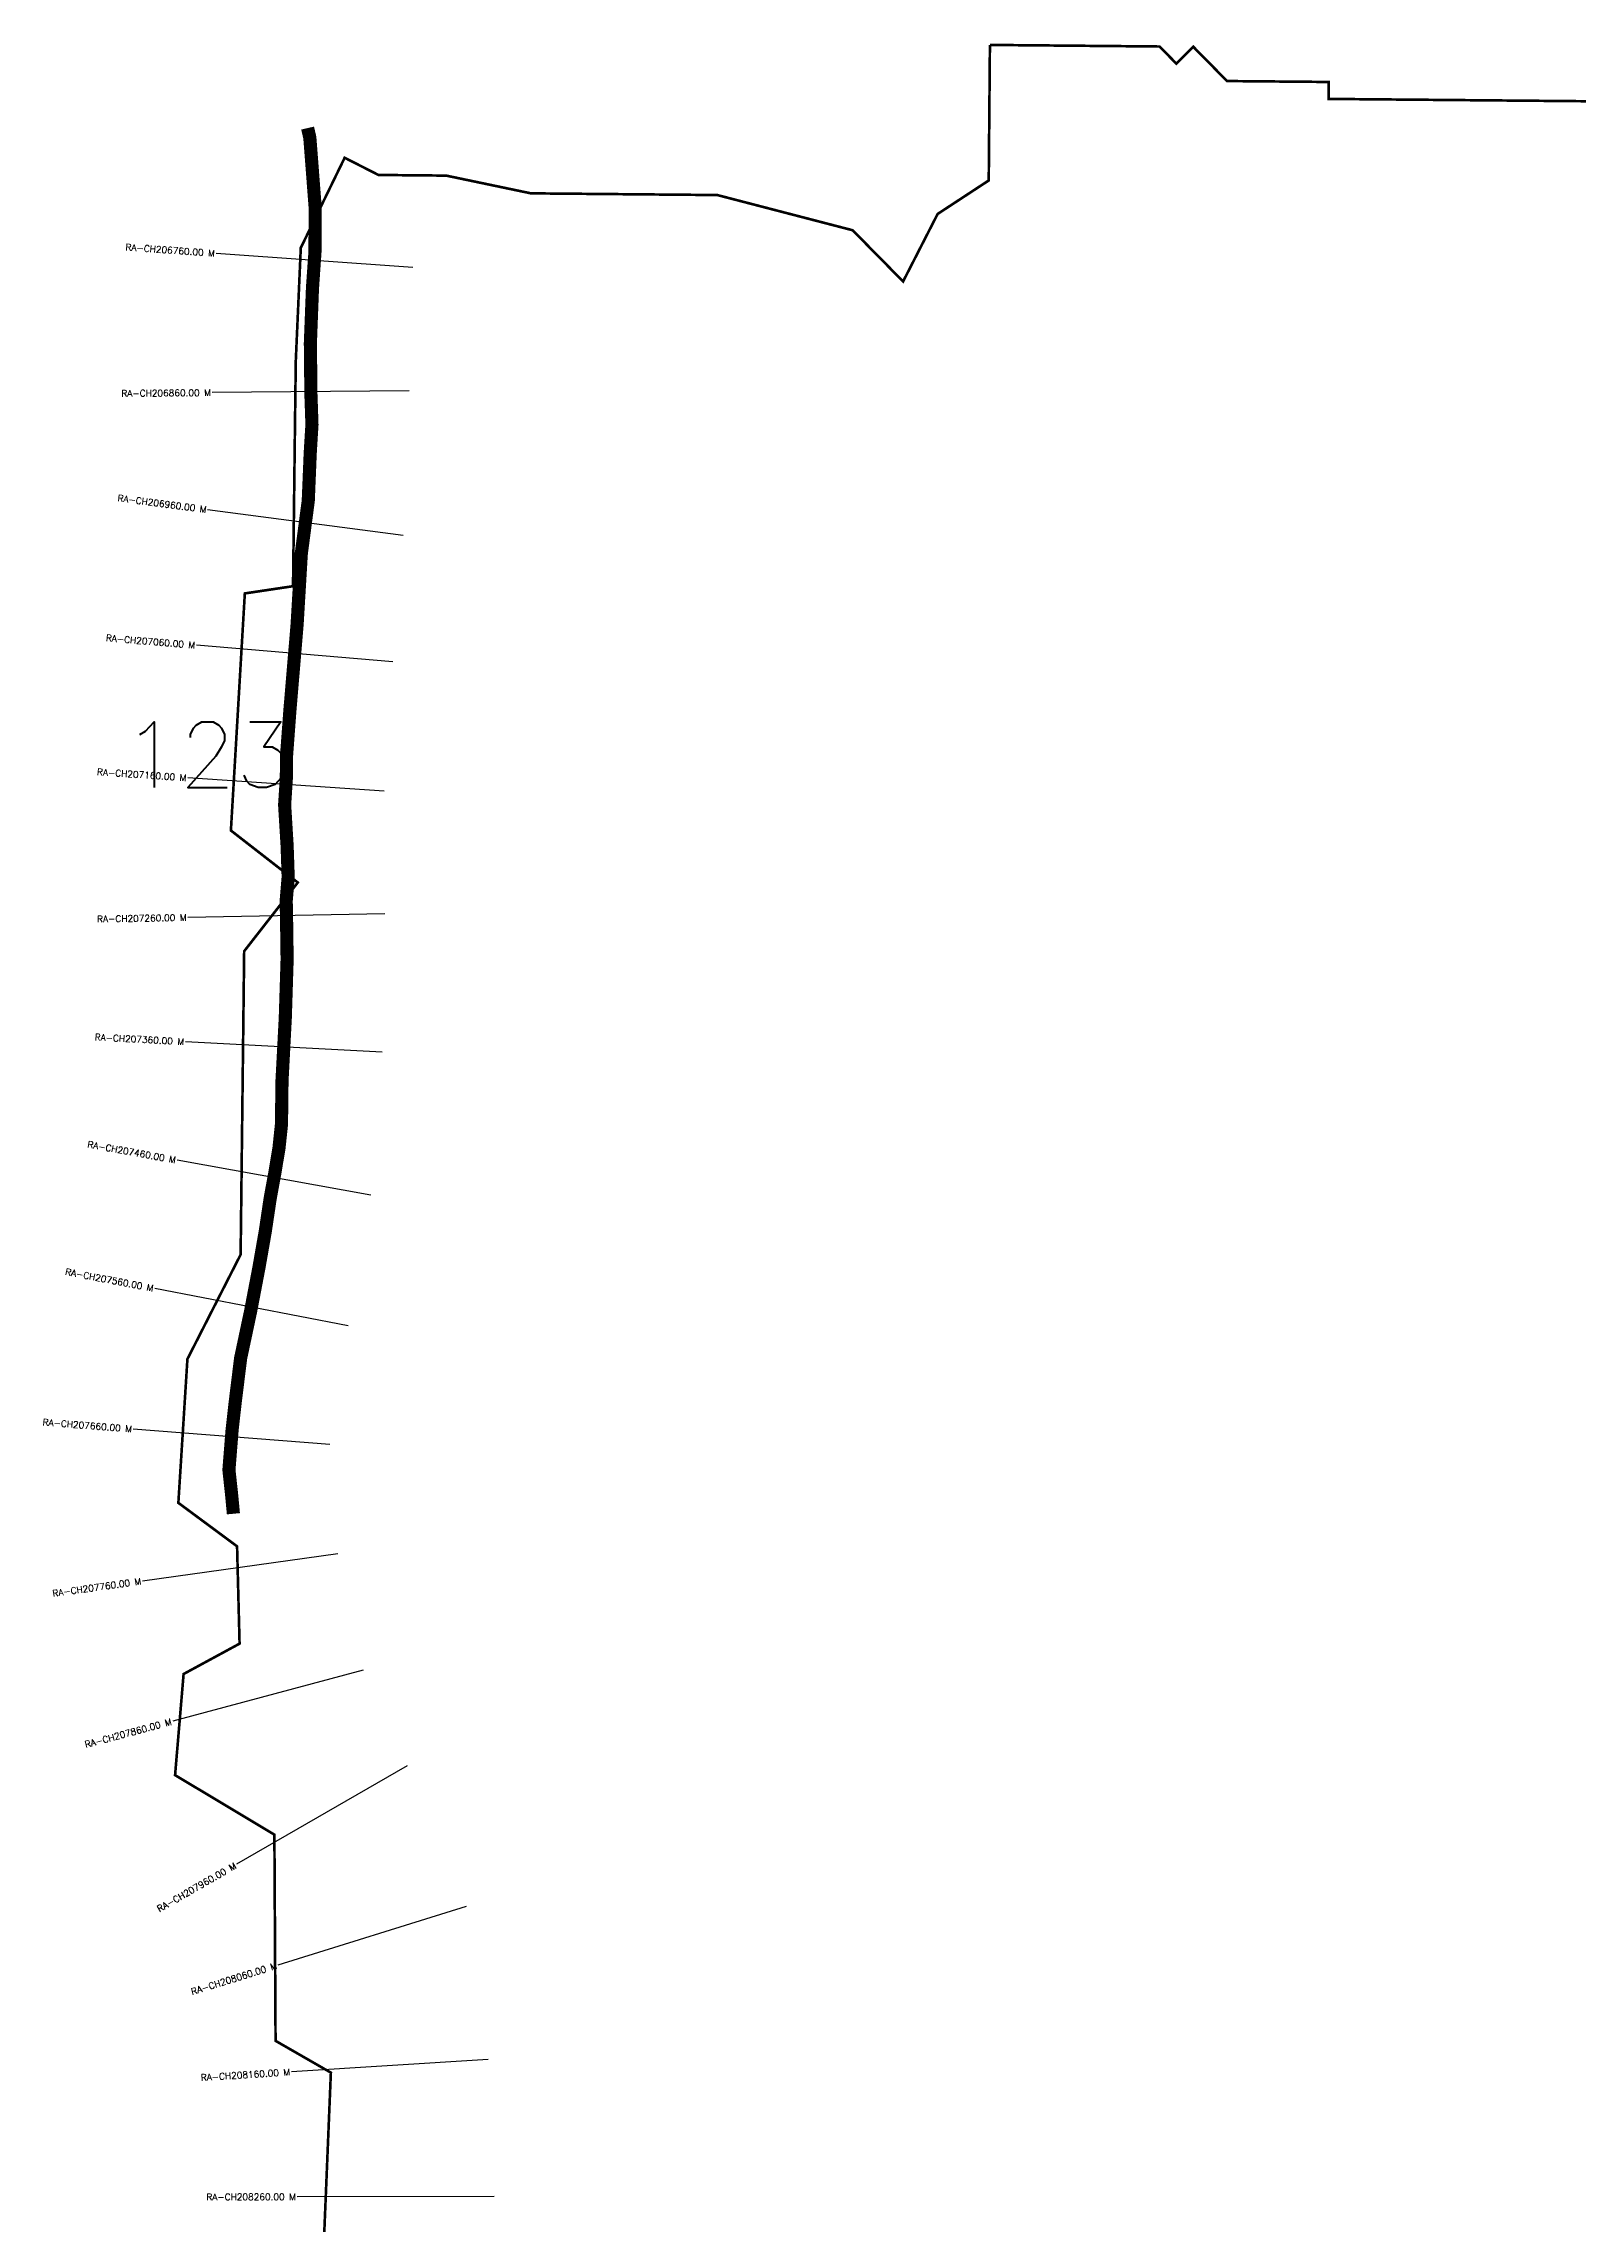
# Model space of a CAD drawing. Header units: metres. Extents: x 274630 to 279304, y 2074789 to 2078066.
# Drawn here: x 274630 to 275799, y 2076406 to 2078066 of the extents above; entities that cross this region are included whole.
import ezdxf
from ezdxf.enums import TextEntityAlignment as Align

# ---------------------------------------------------------------- set-up
doc = ezdxf.new("R2010")
doc.units = ezdxf.units.M
doc.header["$MEASUREMENT"] = 0
for name, color, linetype in [('ARTIFICIALLY PROTECTED', 4, 'Continuous'), ('CS', 134, 'Continuous'), ('CSMark', 6, 'Continuous')]:
    doc.layers.add(name, color=color, linetype=linetype)
doc.styles.get("Standard").update_dxf_attribs({"font": 'simplex.shx'})

msp = doc.modelspace()

# ---------------------------------------------------------------- linework, layer by layer
at = {"color": 6, "const_width": 2, "flags": 128}
for points in [[(274837, 2076231.6), (274845.1, 2076427.1), (274849, 2076521.7), (274806.9, 2076545.9), (274806, 2076702.9), (274730.4, 2076748.2), (274736.9, 2076825.2), (274779.5, 2076848.3), (274777.6, 2076922.4), (274732.9, 2076955.5), (274739.8, 2077065), (274780.3, 2077144.5), (274783, 2077375.5), (274823.8, 2077427.8), (274772.9, 2077467.4), (274783.5, 2077647.9), (274820.2, 2077653.4), (274821.9, 2077794.4), (274822.3, 2077825.2), (274824.7, 2077879.3), (274826.1, 2077911), (274859.5, 2077979.6), (274885.2, 2077966.5), (274936.8, 2077966), (275001.3, 2077952.5), (275143.2, 2077951.2), (275246.2, 2077924.4), (275284.6, 2077885.4), (275310.9, 2077936.8), (275349.8, 2077962.3), (275350.7, 2078065.5)], [(275350.7, 2078065.5), (275479.8, 2078064.3), (275492.6, 2078051.3), (275505.5, 2078064.1), (275531.2, 2078038), (275608.6, 2078037.3), (275608.5, 2078024.4), (275918.2, 2078021.6)]]:
    msp.add_lwpolyline(points, dxfattribs=at)
at = {"layer": 'ARTIFICIALLY PROTECTED', "const_width": 10, "flags": 128}
msp.add_lwpolyline([(274831.3, 2078002.2), (274833, 2077994.8), (274837.1, 2077941.1), (274836.9, 2077907.9), (274835, 2077880.4), (274833.4, 2077838.4), (274833.8, 2077800.1), (274834.6, 2077776.4), (274833.3, 2077755.1), (274831.8, 2077718.5), (274826.5, 2077678.3), (274823.3, 2077624.3), (274817.8, 2077558.7), (274815.3, 2077524.9), (274815.1, 2077507), (274813.8, 2077486.9), (274815.7, 2077455.7), (274816.5, 2077431.9), (274815, 2077414), (274815.3, 2077397.6), (274815.7, 2077369.3), (274814.3, 2077324.6), (274811.8, 2077276.8), (274811.4, 2077243.7), (274809.5, 2077225.6), (274807.5, 2077213.7), (274806.5, 2077207.5), (274802.8, 2077187.3), (274799.1, 2077162.4), (274794.2, 2077134.4), (274787.9, 2077101.4), (274780.3, 2077065.6), (274776, 2077030.7), (274773.8, 2077010.9), (274771.4, 2076980.6), (274773.6, 2076960.2), (274773.6, 2076960.2), (274774.8, 2076947.2)], dxfattribs=at)
at = {"layer": 'CS'}
for p, q in [((274911.3, 2077896.1), (274761.7, 2077906.7)), ((274908.7, 2077802.2), (274758.7, 2077800.8)), ((274904, 2077691.9), (274755.2, 2077711.6)), ((274896.1, 2077595.8), (274746.7, 2077608.4)), ((274889.6, 2077497.3), (274740, 2077507.5)), ((274890.2, 2077403.9), (274740.2, 2077401.2)), ((274888.1, 2077298.6), (274738.3, 2077306.5)), ((274879.5, 2077189.7), (274731.9, 2077216.3)), ((274862.2, 2077090.4), (274714.9, 2077118.6)), ((274848.2, 2077000), (274698.6, 2077011.6)), ((274854.2, 2076916.7), (274705.6, 2076896)), ((274873.5, 2076828.2), (274728.6, 2076789.3)), ((274907.2, 2076755.2), (274777.2, 2076680.3)), ((274951.9, 2076648.2), (274808.7, 2076603.6)), ((274968.7, 2076531.8), (274819, 2076522.3)), ((274973.4, 2076427.3), (274823.4, 2076427.1))]:
    msp.add_line(p, q, dxfattribs=at)

# ---------------------------------------------------------------- texts
at = {"insert": (274690.8, 2077550.1), "char_height": 50, "attachment_point": 1}
msp.add_mtext_dynamic_manual_height_columns('123', width=84.374, gutter_width=1, heights=[74.2], dxfattribs=at)
at = {"layer": 'CSMark'}
for s, rotation, p in [('RA-CH206760.00 M', 355.941, (274760.7, 2077906.8)), ('RA-CH206860.00 M', 0.5231, (274757.7, 2077800.8)), ('RA-CH206960.00 M', 352.4644, (274754.3, 2077711.7)), ('RA-CH207060.00 M', 355.2147, (274745.7, 2077608.4)), ('RA-CH207160.00 M', 356.1052, (274739, 2077507.5)), ('RA-CH207260.00 M', 1.0368, (274739.2, 2077401.2)), ('RA-CH207360.00 M', 356.9873, (274737.3, 2077306.6)), ('RA-CH207460.00 M', 349.7766, (274730.9, 2077216.5)), ('RA-CH207560.00 M', 349.17, (274713.9, 2077118.8)), ('RA-CH207660.00 M', 355.5339, (274697.6, 2077011.7)), ('RA-CH207760.00 M', 7.9294, (274704.6, 2076895.9)), ('RA-CH207860.00 M', 15.0478, (274727.6, 2076789)), ('RA-CH207960.00 M', 29.9231, (274776.3, 2076679.8)), ('RA-CH208060.00 M', 17.2943, (274807.8, 2076603.4)), ('RA-CH208160.00 M', 3.6439, (274818, 2076522.2)), ('RA-CH208260.00 M', 0.0629, (274822.4, 2076427.1))]:
    msp.add_text(s, height=5, rotation=rotation, dxfattribs=at).set_placement(p, align=Align.MIDDLE_RIGHT)

doc.saveas('drawing.dxf')
